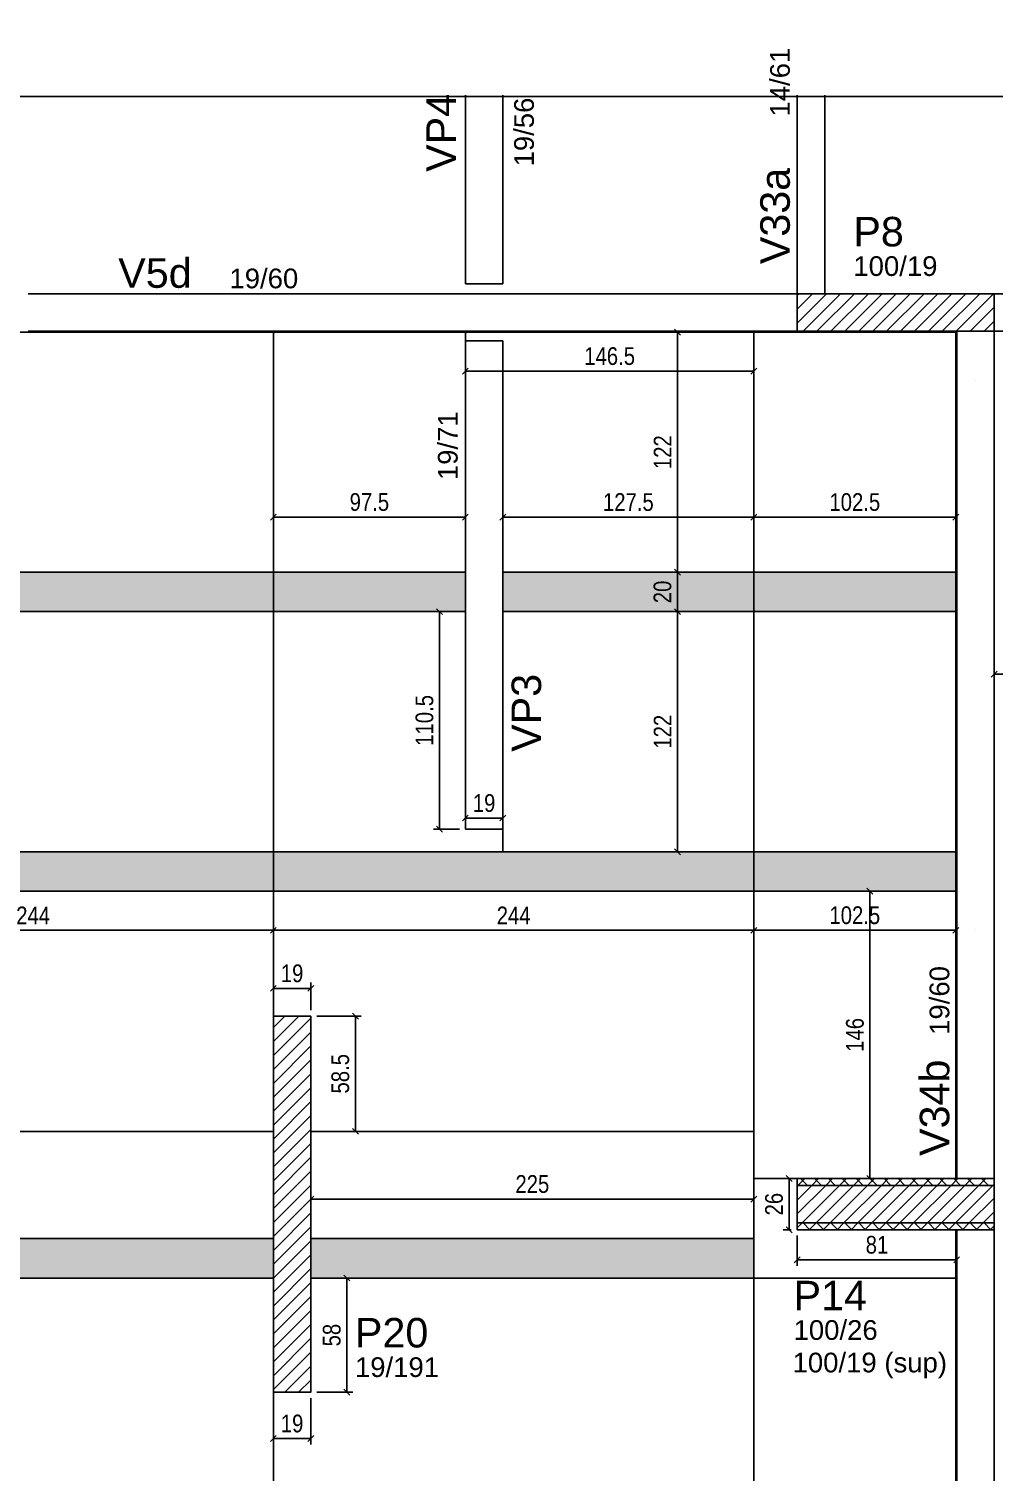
# Model space of a CAD drawing. Header units: millimetres. Extents: x 2332 to 8660, y 363 to 3984.
# Drawn here: x 7111 to 7601, y 2526 to 3259 of the extents above; entities that cross this region are included whole.
import ezdxf

# ---------------------------------------------------------------- set-up
doc = ezdxf.new("R2010")
doc.units = ezdxf.units.MM
for name, color, linetype in [('1', 1, 'Continuous'), ('8', 8, 'Continuous'), ('COTA', 241, 'Continuous'), ('ES-VIGA', 3, 'Continuous'), ('P-D', 2, 'Continuous'), ('Painéis', 200, 'Continuous'), ('PIL-N', 4, 'Continuous'), ('Pilares', 5, 'Continuous'), ('VIG-D', 2, 'Continuous'), ('VIG-N', 4, 'Continuous')]:
    doc.layers.add(name, color=color, linetype=linetype)
doc.layers.add('Hachura', color=251, linetype='Continuous', lineweight=9)
doc.styles.add('COTA TECNICA-50', font='techl___.ttf', dxfattribs={"height": 9})
doc.styles.get("Standard").update_dxf_attribs({"font": 'arial.ttf'})
doc.dimstyles.new('COTA PAINEL-50', dxfattribs={"dimtxt": 9, "dimasz": 3, "dimexe": 3, "dimexo": 3, "dimgap": 3, "dimtad": 1, "dimdec": 1, "dimzin": 12, "dimdsep": 46, "dimtxsty": 'COTA TECNICA-50', "dimblk1": 'OBLIQUE', "dimblk2": 'OBLIQUE', "dimsah": 1, "dimcen": 0.9, "dimclrd": 4, "dimclre": 4, "dimclrt": 240, "dimadec": 1, "dimazin": 3, "dimtfac": 1, "dimtdec": 1, "dimtmove": 0, "dimatfit": 3, "dimfxl": 1, "dimtolj": 1, "dimtzin": 12, "dimarcsym": 0})

# ---------------------------------------------------------------- blocks, each defined once
blk = doc.blocks.new('_Oblique')
at = {"color": 0, "linetype": 'ByBlock', "lineweight": -2}
blk.add_line((-0.5, -0.5), (0.5, 0.5), dxfattribs=at)
blk = doc.blocks.new('*D187')
at = {"layer": 'Defpoints', "color": 0, "transparency": 16777216}
for p in [(7235.18, 2566.22), (7254.18, 2566.22), (7235.18, 2542.67)]:
    blk.add_point(p, dxfattribs=at)
at = {"layer": 'Painéis', "color": 4, "lineweight": -2, "transparency": 16777216}
for p, q in [((7235.18, 2563.22), (7235.18, 2539.67)), ((7254.18, 2563.22), (7254.18, 2539.67)), ((7254.18, 2542.67), (7235.18, 2542.67))]:
    blk.add_line(p, q, dxfattribs=at)
at = {"layer": 'Painéis', "color": 4, "lineweight": -2, "transparency": 16777216, "xscale": 3, "yscale": 3, "zscale": 3, "rotation": 180}
blk.add_blockref('_Oblique', (7235.18, 2542.67), dxfattribs=at)
at = {"layer": 'Painéis', "color": 4, "lineweight": -2, "transparency": 16777216, "xscale": 3, "yscale": 3, "zscale": 3}
blk.add_blockref('_Oblique', (7254.18, 2542.67), dxfattribs=at)
at = {"layer": 'Painéis', "color": 240, "transparency": 16777216, "insert": (7244.68, 2550.25), "char_height": 9, "attachment_point": 5, "style": 'COTA TECNICA-50'}
blk.add_mtext('\\A1;19', dxfattribs=at)
blk = doc.blocks.new('*D188')
at = {"layer": 'Defpoints', "color": 0, "transparency": 16777216}
for p in [(7254.18, 2624.21), (7272.47, 2624.21), (7254.18, 2566.22)]:
    blk.add_point(p, dxfattribs=at)
at = {"layer": 'Painéis', "color": 4, "lineweight": -2, "transparency": 16777216}
for p, q in [((7257.18, 2624.21), (7275.47, 2624.21)), ((7272.47, 2566.22), (7272.47, 2624.21)), ((7257.18, 2566.22), (7275.47, 2566.22))]:
    blk.add_line(p, q, dxfattribs=at)
at = {"layer": 'Painéis', "color": 4, "lineweight": -2, "transparency": 16777216, "xscale": 3, "yscale": 3, "zscale": 3}
for p, rotation in [((7272.47, 2624.21), 90), ((7272.47, 2566.22), 270)]:
    blk.add_blockref('_Oblique', p, dxfattribs=dict(at, rotation=rotation))
at = {"layer": 'Painéis', "color": 240, "transparency": 16777216, "insert": (7264.85, 2595.21), "char_height": 9, "attachment_point": 5, "rotation": 90, "style": 'COTA TECNICA-50'}
blk.add_mtext('\\A1;58', dxfattribs=at)
blk = doc.blocks.new('*D189')
at = {"layer": 'Defpoints', "color": 0, "transparency": 16777216}
for p in [(7254.18, 2757.21), (7276.83, 2757.21), (7254.18, 2698.71)]:
    blk.add_point(p, dxfattribs=at)
at = {"layer": 'Painéis', "color": 4, "lineweight": -2, "transparency": 16777216}
for p, q in [((7257.18, 2757.21), (7279.83, 2757.21)), ((7276.83, 2698.71), (7276.83, 2757.21)), ((7257.18, 2698.71), (7279.83, 2698.71))]:
    blk.add_line(p, q, dxfattribs=at)
at = {"layer": 'Painéis', "color": 4, "lineweight": -2, "transparency": 16777216, "xscale": 3, "yscale": 3, "zscale": 3}
for p, rotation in [((7276.83, 2757.21), 90), ((7276.83, 2698.71), 270)]:
    blk.add_blockref('_Oblique', p, dxfattribs=dict(at, rotation=rotation))
at = {"layer": 'Painéis', "color": 240, "transparency": 16777216, "insert": (7269.21, 2727.96), "char_height": 9, "attachment_point": 5, "rotation": 90, "style": 'COTA TECNICA-50'}
blk.add_mtext('\\A1;58.5', dxfattribs=at)
blk = doc.blocks.new('*D190')
at = {"layer": 'Defpoints', "color": 0, "transparency": 16777216}
for p in [(7254.18, 2771.35), (7235.18, 2757.21), (7254.18, 2757.21)]:
    blk.add_point(p, dxfattribs=at)
at = {"layer": 'Painéis', "color": 4, "lineweight": -2, "transparency": 16777216}
for p, q in [((7235.18, 2760.21), (7235.18, 2774.35)), ((7235.18, 2771.35), (7254.18, 2771.35)), ((7254.18, 2760.21), (7254.18, 2774.35))]:
    blk.add_line(p, q, dxfattribs=at)
at = {"layer": 'Painéis', "color": 4, "lineweight": -2, "transparency": 16777216, "xscale": 3, "yscale": 3, "zscale": 3, "rotation": 180}
blk.add_blockref('_Oblique', (7235.18, 2771.35), dxfattribs=at)
at = {"layer": 'Painéis', "color": 4, "lineweight": -2, "transparency": 16777216, "xscale": 3, "yscale": 3, "zscale": 3}
blk.add_blockref('_Oblique', (7254.18, 2771.35), dxfattribs=at)
at = {"layer": 'Painéis', "color": 240, "transparency": 16777216, "insert": (7244.68, 2778.93), "char_height": 9, "attachment_point": 5, "style": 'COTA TECNICA-50'}
blk.add_mtext('\\A1;19', dxfattribs=at)
blk = doc.blocks.new('*D191')
at = {"layer": 'Defpoints', "color": 0, "transparency": 16777216}
for p in [(7319.53, 2962.71), (7332.67, 2962.71), (7332.67, 2852.21)]:
    blk.add_point(p, dxfattribs=at)
at = {"layer": 'Painéis', "color": 4, "lineweight": -2, "transparency": 16777216}
for p, q in [((7329.67, 2962.71), (7316.53, 2962.71)), ((7319.53, 2852.21), (7319.53, 2962.71)), ((7329.67, 2852.21), (7316.53, 2852.21))]:
    blk.add_line(p, q, dxfattribs=at)
at = {"layer": 'Painéis', "color": 4, "lineweight": -2, "transparency": 16777216, "xscale": 3, "yscale": 3, "zscale": 3}
for p, rotation in [((7319.53, 2962.71), 90), ((7319.53, 2852.21), 270)]:
    blk.add_blockref('_Oblique', p, dxfattribs=dict(at, rotation=rotation))
at = {"layer": 'Painéis', "color": 240, "transparency": 16777216, "insert": (7311.93, 2907.46), "char_height": 9, "attachment_point": 5, "rotation": 90, "style": 'COTA TECNICA-50'}
blk.add_mtext('\\A1;110.5', dxfattribs=at)
blk = doc.blocks.new('*D192')
at = {"layer": 'Defpoints', "color": 0, "transparency": 16777216}
for p in [(7332.67, 2852.21), (7351.67, 2857.86), (7351.67, 2852.21)]:
    blk.add_point(p, dxfattribs=at)
at = {"layer": 'Painéis', "color": 4, "lineweight": -2, "transparency": 16777216}
for p, q in [((7332.67, 2855.21), (7332.67, 2860.86)), ((7351.67, 2855.21), (7351.67, 2860.86)), ((7332.67, 2857.86), (7351.67, 2857.86))]:
    blk.add_line(p, q, dxfattribs=at)
at = {"layer": 'Painéis', "color": 4, "lineweight": -2, "transparency": 16777216, "xscale": 3, "yscale": 3, "zscale": 3, "rotation": 180}
blk.add_blockref('_Oblique', (7332.67, 2857.86), dxfattribs=at)
at = {"layer": 'Painéis', "color": 4, "lineweight": -2, "transparency": 16777216, "xscale": 3, "yscale": 3, "zscale": 3}
blk.add_blockref('_Oblique', (7351.67, 2857.86), dxfattribs=at)
at = {"layer": 'Painéis', "color": 240, "transparency": 16777216, "insert": (7342.17, 2865.44), "char_height": 9, "attachment_point": 5, "style": 'COTA TECNICA-50'}
blk.add_mtext('\\A1;19', dxfattribs=at)
blk = doc.blocks.new('*D193')
at = {"layer": 'Defpoints', "color": 0, "transparency": 16777216}
for p in [(7501.18, 2674.72), (7497.04, 2648.72), (7501.18, 2648.72)]:
    blk.add_point(p, dxfattribs=at)
at = {"layer": 'Painéis', "color": 4, "lineweight": -2, "transparency": 16777216}
for p, q in [((7498.18, 2674.72), (7494.04, 2674.72)), ((7497.04, 2674.72), (7497.04, 2648.72)), ((7498.18, 2648.72), (7494.04, 2648.72))]:
    blk.add_line(p, q, dxfattribs=at)
at = {"layer": 'Painéis', "color": 4, "lineweight": -2, "transparency": 16777216, "xscale": 3, "yscale": 3, "zscale": 3}
for p, rotation in [((7497.04, 2674.72), 90), ((7497.04, 2648.72), 270)]:
    blk.add_blockref('_Oblique', p, dxfattribs=dict(at, rotation=rotation))
at = {"layer": 'Painéis', "color": 240, "transparency": 16777216, "insert": (7489.45, 2661.72), "char_height": 9, "attachment_point": 5, "rotation": 90, "style": 'COTA TECNICA-50'}
blk.add_mtext('\\A1;26', dxfattribs=at)
blk = doc.blocks.new('*D194')
at = {"layer": 'Defpoints', "color": 0, "transparency": 16777216}
for p in [(7501.18, 2648.72), (7582.17, 2648.72), (7582.17, 2633.46)]:
    blk.add_point(p, dxfattribs=at)
at = {"layer": 'Painéis', "color": 4, "lineweight": -2, "transparency": 16777216}
for p, q in [((7501.18, 2645.72), (7501.18, 2630.46)), ((7582.17, 2645.72), (7582.17, 2630.46)), ((7501.18, 2633.46), (7582.17, 2633.46))]:
    blk.add_line(p, q, dxfattribs=at)
at = {"layer": 'Painéis', "color": 4, "lineweight": -2, "transparency": 16777216, "xscale": 3, "yscale": 3, "zscale": 3, "rotation": 180}
blk.add_blockref('_Oblique', (7501.18, 2633.46), dxfattribs=at)
at = {"layer": 'Painéis', "color": 4, "lineweight": -2, "transparency": 16777216, "xscale": 3, "yscale": 3, "zscale": 3}
blk.add_blockref('_Oblique', (7582.17, 2633.46), dxfattribs=at)
at = {"layer": 'Painéis', "color": 240, "transparency": 16777216, "insert": (7541.68, 2641.04), "char_height": 9, "attachment_point": 5, "style": 'COTA TECNICA-50'}
blk.add_mtext('\\A1;81', dxfattribs=at)
blk = doc.blocks.new('*D212')
at = {"layer": 'Defpoints', "color": 0, "transparency": 16777216}
for p in [(6991.18, 2800.83), (7235.18, 2800.83), (7235.18, 2800.83)]:
    blk.add_point(p, dxfattribs=at)
at = {"layer": 'Painéis', "color": 4, "lineweight": -2, "transparency": 16777216}
blk.add_line((6991.18, 2800.83), (7235.18, 2800.83), dxfattribs=at)
at = {"layer": 'Painéis', "color": 4, "lineweight": -2, "transparency": 16777216, "xscale": 3, "yscale": 3, "zscale": 3, "rotation": 180}
blk.add_blockref('_Oblique', (6991.18, 2800.83), dxfattribs=at)
at = {"layer": 'Painéis', "color": 4, "lineweight": -2, "transparency": 16777216, "xscale": 3, "yscale": 3, "zscale": 3}
blk.add_blockref('_Oblique', (7235.18, 2800.83), dxfattribs=at)
at = {"layer": 'Painéis', "color": 240, "transparency": 16777216, "insert": (7113.18, 2808.39), "char_height": 9, "attachment_point": 5, "style": 'COTA TECNICA-50'}
blk.add_mtext('\\A1;244', dxfattribs=at)
blk = doc.blocks.new('*D213')
at = {"layer": 'Defpoints', "color": 0, "transparency": 16777216}
for p in [(7235.18, 2800.83), (7479.18, 2800.83), (7479.18, 2800.83)]:
    blk.add_point(p, dxfattribs=at)
at = {"layer": 'Painéis', "color": 4, "lineweight": -2, "transparency": 16777216}
blk.add_line((7235.18, 2800.83), (7479.18, 2800.83), dxfattribs=at)
at = {"layer": 'Painéis', "color": 4, "lineweight": -2, "transparency": 16777216, "xscale": 3, "yscale": 3, "zscale": 3, "rotation": 180}
blk.add_blockref('_Oblique', (7235.18, 2800.83), dxfattribs=at)
at = {"layer": 'Painéis', "color": 4, "lineweight": -2, "transparency": 16777216, "xscale": 3, "yscale": 3, "zscale": 3}
blk.add_blockref('_Oblique', (7479.18, 2800.83), dxfattribs=at)
at = {"layer": 'Painéis', "color": 240, "transparency": 16777216, "insert": (7357.18, 2808.39), "char_height": 9, "attachment_point": 5, "style": 'COTA TECNICA-50'}
blk.add_mtext('\\A1;244', dxfattribs=at)
blk = doc.blocks.new('*D214')
at = {"layer": 'Defpoints', "color": 0, "transparency": 16777216}
for p in [(7479.18, 2800.83), (7581.67, 2800.83), (7581.67, 2800.83)]:
    blk.add_point(p, dxfattribs=at)
at = {"layer": 'Painéis', "color": 4, "lineweight": -2, "transparency": 16777216}
blk.add_line((7479.18, 2800.83), (7581.67, 2800.83), dxfattribs=at)
at = {"layer": 'Painéis', "color": 4, "lineweight": -2, "transparency": 16777216, "xscale": 3, "yscale": 3, "zscale": 3, "rotation": 180}
blk.add_blockref('_Oblique', (7479.18, 2800.83), dxfattribs=at)
at = {"layer": 'Painéis', "color": 4, "lineweight": -2, "transparency": 16777216, "xscale": 3, "yscale": 3, "zscale": 3}
blk.add_blockref('_Oblique', (7581.67, 2800.83), dxfattribs=at)
at = {"layer": 'Painéis', "color": 240, "transparency": 16777216, "insert": (7530.43, 2808.43), "char_height": 9, "attachment_point": 5, "style": 'COTA TECNICA-50'}
blk.add_mtext('\\A1;102.5', dxfattribs=at)
blk = doc.blocks.new('*D217')
at = {"layer": 'Defpoints', "color": 0, "transparency": 16777216}
for p in [(7601.18, 2930.91), (7601.18, 2930.91), (7661.68, 2930.91)]:
    blk.add_point(p, dxfattribs=at)
at = {"layer": 'Painéis', "color": 4, "lineweight": -2, "transparency": 16777216}
blk.add_line((7661.68, 2930.91), (7601.18, 2930.91), dxfattribs=at)
at = {"layer": 'Painéis', "color": 4, "lineweight": -2, "transparency": 16777216, "xscale": 3, "yscale": 3, "zscale": 3, "rotation": 180}
blk.add_blockref('_Oblique', (7601.18, 2930.91), dxfattribs=at)
at = {"layer": 'Painéis', "color": 4, "lineweight": -2, "transparency": 16777216, "xscale": 3, "yscale": 3, "zscale": 3}
blk.add_blockref('_Oblique', (7661.68, 2930.91), dxfattribs=at)
at = {"layer": 'Painéis', "color": 240, "transparency": 16777216, "insert": (7631.43, 2938.51), "char_height": 9, "attachment_point": 5, "style": 'COTA TECNICA-50'}
blk.add_mtext('\\A1;60.5', dxfattribs=at)
blk = doc.blocks.new('*D228')
at = {"layer": 'Defpoints', "color": 0, "transparency": 16777216}
for p in [(7440.39, 2962.71), (7440.39, 2962.71), (7440.39, 2840.71)]:
    blk.add_point(p, dxfattribs=at)
at = {"layer": 'Painéis', "color": 4, "lineweight": -2, "transparency": 16777216}
blk.add_line((7440.39, 2840.71), (7440.39, 2962.71), dxfattribs=at)
at = {"layer": 'Painéis', "color": 4, "lineweight": -2, "transparency": 16777216, "xscale": 3, "yscale": 3, "zscale": 3}
for p, rotation in [((7440.39, 2962.71), 90), ((7440.39, 2840.71), 270)]:
    blk.add_blockref('_Oblique', p, dxfattribs=dict(at, rotation=rotation))
at = {"layer": 'Painéis', "color": 240, "transparency": 16777216, "insert": (7432.84, 2901.71), "char_height": 9, "attachment_point": 5, "rotation": 90, "style": 'COTA TECNICA-50'}
blk.add_mtext('\\A1;122', dxfattribs=at)
blk = doc.blocks.new('*D229')
at = {"layer": 'Defpoints', "color": 0, "transparency": 16777216}
for p in [(7440.39, 2982.71), (7440.39, 2982.71), (7440.39, 2962.71)]:
    blk.add_point(p, dxfattribs=at)
at = {"layer": 'Painéis', "color": 4, "lineweight": -2, "transparency": 16777216}
blk.add_line((7440.39, 2962.71), (7440.39, 2982.71), dxfattribs=at)
at = {"layer": 'Painéis', "color": 4, "lineweight": -2, "transparency": 16777216, "xscale": 3, "yscale": 3, "zscale": 3}
for p, rotation in [((7440.39, 2982.71), 90), ((7440.39, 2962.71), 270)]:
    blk.add_blockref('_Oblique', p, dxfattribs=dict(at, rotation=rotation))
at = {"layer": 'Painéis', "color": 240, "transparency": 16777216, "insert": (7432.8, 2972.71), "char_height": 9, "attachment_point": 5, "rotation": 90, "style": 'COTA TECNICA-50'}
blk.add_mtext('\\A1;20', dxfattribs=at)
blk = doc.blocks.new('*D230')
at = {"layer": 'Defpoints', "color": 0, "transparency": 16777216}
for p in [(7440.39, 3104.71), (7440.39, 3104.71), (7440.39, 2982.71)]:
    blk.add_point(p, dxfattribs=at)
at = {"layer": 'Painéis', "color": 4, "lineweight": -2, "transparency": 16777216}
blk.add_line((7440.39, 2982.71), (7440.39, 3104.71), dxfattribs=at)
at = {"layer": 'Painéis', "color": 4, "lineweight": -2, "transparency": 16777216, "xscale": 3, "yscale": 3, "zscale": 3}
for p, rotation in [((7440.39, 3104.71), 90), ((7440.39, 2982.71), 270)]:
    blk.add_blockref('_Oblique', p, dxfattribs=dict(at, rotation=rotation))
at = {"layer": 'Painéis', "color": 240, "transparency": 16777216, "insert": (7432.84, 3043.71), "char_height": 9, "attachment_point": 5, "rotation": 90, "style": 'COTA TECNICA-50'}
blk.add_mtext('\\A1;122', dxfattribs=at)
blk = doc.blocks.new('*D231')
at = {"layer": 'Defpoints', "color": 0, "transparency": 16777216}
for p in [(7351.67, 3010.72), (7479.18, 3010.72), (7479.18, 3010.72)]:
    blk.add_point(p, dxfattribs=at)
at = {"layer": 'Painéis', "color": 4, "lineweight": -2, "transparency": 16777216}
blk.add_line((7351.67, 3010.72), (7479.18, 3010.72), dxfattribs=at)
at = {"layer": 'Painéis', "color": 4, "lineweight": -2, "transparency": 16777216, "xscale": 3, "yscale": 3, "zscale": 3, "rotation": 180}
blk.add_blockref('_Oblique', (7351.67, 3010.72), dxfattribs=at)
at = {"layer": 'Painéis', "color": 4, "lineweight": -2, "transparency": 16777216, "xscale": 3, "yscale": 3, "zscale": 3}
blk.add_blockref('_Oblique', (7479.18, 3010.72), dxfattribs=at)
at = {"layer": 'Painéis', "color": 240, "transparency": 16777216, "insert": (7415.43, 3018.32), "char_height": 9, "attachment_point": 5, "style": 'COTA TECNICA-50'}
blk.add_mtext('\\A1;127.5', dxfattribs=at)
blk = doc.blocks.new('*D232')
at = {"layer": 'Defpoints', "color": 0, "transparency": 16777216}
for p in [(7479.18, 3010.72), (7581.67, 3010.72), (7581.67, 3010.72)]:
    blk.add_point(p, dxfattribs=at)
at = {"layer": 'Painéis', "color": 4, "lineweight": -2, "transparency": 16777216}
blk.add_line((7479.18, 3010.72), (7581.67, 3010.72), dxfattribs=at)
at = {"layer": 'Painéis', "color": 4, "lineweight": -2, "transparency": 16777216, "xscale": 3, "yscale": 3, "zscale": 3, "rotation": 180}
blk.add_blockref('_Oblique', (7479.18, 3010.72), dxfattribs=at)
at = {"layer": 'Painéis', "color": 4, "lineweight": -2, "transparency": 16777216, "xscale": 3, "yscale": 3, "zscale": 3}
blk.add_blockref('_Oblique', (7581.67, 3010.72), dxfattribs=at)
at = {"layer": 'Painéis', "color": 240, "transparency": 16777216, "insert": (7530.43, 3018.32), "char_height": 9, "attachment_point": 5, "style": 'COTA TECNICA-50'}
blk.add_mtext('\\A1;102.5', dxfattribs=at)
blk = doc.blocks.new('*D233')
at = {"layer": 'Defpoints', "color": 0, "transparency": 16777216}
for p in [(7235.18, 3012.21), (7235.18, 3010.72), (7332.67, 3012.21)]:
    blk.add_point(p, dxfattribs=at)
at = {"layer": 'Painéis', "color": 4, "lineweight": -2, "transparency": 16777216}
for p, q in [((7332.67, 3010.72), (7235.18, 3010.72)), ((7235.18, 3009.21), (7235.18, 3007.72)), ((7332.67, 3009.21), (7332.67, 3007.72))]:
    blk.add_line(p, q, dxfattribs=at)
at = {"layer": 'Painéis', "color": 4, "lineweight": -2, "transparency": 16777216, "xscale": 3, "yscale": 3, "zscale": 3, "rotation": 180}
blk.add_blockref('_Oblique', (7235.18, 3010.72), dxfattribs=at)
at = {"layer": 'Painéis', "color": 4, "lineweight": -2, "transparency": 16777216, "xscale": 3, "yscale": 3, "zscale": 3}
blk.add_blockref('_Oblique', (7332.67, 3010.72), dxfattribs=at)
at = {"layer": 'Painéis', "color": 240, "transparency": 16777216, "insert": (7283.93, 3018.34), "char_height": 9, "attachment_point": 5, "style": 'COTA TECNICA-50'}
blk.add_mtext('\\A1;97.5', dxfattribs=at)
blk = doc.blocks.new('*D234')
at = {"layer": 'Defpoints', "color": 0, "transparency": 16777216}
for p in [(7538.11, 2820.71), (7540.35, 2820.71), (7540.35, 2674.72)]:
    blk.add_point(p, dxfattribs=at)
at = {"layer": 'Painéis', "color": 4, "lineweight": -2, "transparency": 16777216}
for p, q in [((7537.35, 2820.71), (7535.11, 2820.71)), ((7538.11, 2674.72), (7538.11, 2820.71)), ((7537.35, 2674.72), (7535.11, 2674.72))]:
    blk.add_line(p, q, dxfattribs=at)
at = {"layer": 'Painéis', "color": 4, "lineweight": -2, "transparency": 16777216, "xscale": 3, "yscale": 3, "zscale": 3}
for p, rotation in [((7538.11, 2820.71), 90), ((7538.11, 2674.72), 270)]:
    blk.add_blockref('_Oblique', p, dxfattribs=dict(at, rotation=rotation))
at = {"layer": 'Painéis', "color": 240, "transparency": 16777216, "insert": (7530.52, 2747.71), "char_height": 9, "attachment_point": 5, "rotation": 90, "style": 'COTA TECNICA-50'}
blk.add_mtext('\\A1;146', dxfattribs=at)
blk = doc.blocks.new('*D235')
at = {"layer": 'Defpoints', "color": 0, "transparency": 16777216}
for p in [(7254.18, 2664.31), (7479.18, 2664.31), (7479.18, 2664.31)]:
    blk.add_point(p, dxfattribs=at)
at = {"layer": 'Painéis', "color": 4, "lineweight": -2, "transparency": 16777216}
blk.add_line((7254.18, 2664.31), (7479.18, 2664.31), dxfattribs=at)
at = {"layer": 'Painéis', "color": 4, "lineweight": -2, "transparency": 16777216, "xscale": 3, "yscale": 3, "zscale": 3, "rotation": 180}
blk.add_blockref('_Oblique', (7254.18, 2664.31), dxfattribs=at)
at = {"layer": 'Painéis', "color": 4, "lineweight": -2, "transparency": 16777216, "xscale": 3, "yscale": 3, "zscale": 3}
blk.add_blockref('_Oblique', (7479.18, 2664.31), dxfattribs=at)
at = {"layer": 'Painéis', "color": 240, "transparency": 16777216, "insert": (7366.68, 2671.91), "char_height": 9, "attachment_point": 5, "style": 'COTA TECNICA-50'}
blk.add_mtext('\\A1;225', dxfattribs=at)
blk = doc.blocks.new('*D279')
at = {"layer": 'Defpoints', "color": 0, "transparency": 16777216}
for p in [(7332.67, 3100.21), (7479.18, 3100.21), (7479.18, 3084.86)]:
    blk.add_point(p, dxfattribs=at)
at = {"layer": 'Painéis', "color": 4, "lineweight": -2, "transparency": 16777216}
for p, q in [((7332.67, 3097.21), (7332.67, 3081.86)), ((7479.18, 3097.21), (7479.18, 3081.86)), ((7332.67, 3084.86), (7479.18, 3084.86))]:
    blk.add_line(p, q, dxfattribs=at)
at = {"layer": 'Painéis', "color": 4, "lineweight": -2, "transparency": 16777216, "xscale": 3, "yscale": 3, "zscale": 3, "rotation": 180}
blk.add_blockref('_Oblique', (7332.67, 3084.86), dxfattribs=at)
at = {"layer": 'Painéis', "color": 4, "lineweight": -2, "transparency": 16777216, "xscale": 3, "yscale": 3, "zscale": 3}
blk.add_blockref('_Oblique', (7479.18, 3084.86), dxfattribs=at)
at = {"layer": 'Painéis', "color": 240, "transparency": 16777216, "insert": (7405.93, 3092.46), "char_height": 9, "attachment_point": 5, "style": 'COTA TECNICA-50'}
blk.add_mtext('\\A1;146.5', dxfattribs=at)

msp = doc.modelspace()

# ---------------------------------------------------------------- hatches: boundary and pattern name
at = {"layer": 'Hachura', "linetype": 'ByBlock'}
h = msp.add_hatch(color=256, dxfattribs=at)
h.dxf.hatch_style = 1
h.paths.add_polyline_path([(7351.67, 2982.71), (7351.67, 2962.68), (7581.67, 2962.68), (7581.67, 2982.71)])
h.paths.add_polyline_path([(7332.67, 2962.68), (7332.67, 2982.71), (5649.68, 2982.71), (5649.68, 2962.68)])
h = msp.add_hatch(color=256, dxfattribs=at)
h.dxf.hatch_style = 1
h.paths.add_polyline_path([(7581.67, 2840.71), (7581.67, 2820.68), (5649.68, 2820.68), (5649.68, 2840.71)])
h = msp.add_hatch(color=256, dxfattribs=at)
h.dxf.hatch_style = 1
h.paths.add_polyline_path([(7254.18, 2644.21), (7254.18, 2624.18), (7479.18, 2624.18), (7479.18, 2644.21)])
h.paths.add_polyline_path([(7235.18, 2624.18), (7235.18, 2644.21), (5649.68, 2644.21), (5649.68, 2624.18)])

# ---------------------------------------------------------------- linework, layer by layer
at = {"layer": '1', "linetype": 'Continuous'}
for p, q in [((7358.82, 3124.21), (7358.82, 3124.21)), ((7373.82, 3124.21), (7373.82, 3124.21)), ((7601.17, 3124.21), (7601.17, 3124.21)), ((7601.17, 3124.21), (7601.17, 3124.21)), ((7238.71, 3105.21), (7238.71, 3105.21)), ((7333.97, 3105.21), (7333.97, 3105.21)), ((7501.17, 3105.21), (7501.17, 3105.21)), ((7501.17, 3105.21), (7501.17, 3105.21)), ((7582.17, 3105.21), (7582.17, 3105.21)), ((7332.67, 3100.21), (7332.67, 3100.21)), ((7332.67, 3100.21), (7332.67, 3100.21)), ((7332.67, 3100.21), (7332.67, 3100.21)), ((7601.17, 3093.21), (7601.17, 3093.21)), ((7591.67, 3080.17), (7591.67, 3080.17)), ((7582.17, 3073.1), (7582.17, 3073.1)), ((7601.17, 2919.73), (7601.17, 2919.73)), ((7601.17, 2904.73), (7601.17, 2904.73)), ((7591.67, 2801.22), (7591.67, 2801.22)), ((7591.67, 2801.22), (7591.67, 2801.22)), ((7235.18, 2757.21), (7235.18, 2757.21)), ((7235.18, 2757.21), (7235.18, 2757.21)), ((7235.18, 2757.21), (7235.18, 2757.21)), ((7235.18, 2757.21), (7235.18, 2757.21)), ((7501.18, 2674.72), (7501.18, 2674.72)), ((7501.18, 2674.72), (7501.18, 2674.72)), ((7551.18, 2674.72), (7551.18, 2674.72)), ((7601.17, 2674.72), (7601.17, 2674.72)), ((7501.18, 2648.72), (7501.18, 2648.72)), ((7501.18, 2648.72), (7501.18, 2648.72)), ((7501.18, 2648.72), (7501.18, 2648.72)), ((7254.18, 2595.72), (7254.18, 2595.72)), ((7235.18, 2566.22), (7235.18, 2566.22)), ((7235.18, 2566.22), (7235.18, 2566.22)), ((7235.18, 2566.22), (7235.18, 2566.22)), ((7235.18, 2566.22), (7235.18, 2566.22)), ((7235.18, 2566.22), (7235.18, 2566.22))]:
    msp.add_line(p, q, dxfattribs=at)
at = {"layer": '8', "linetype": 'Continuous'}
for p, q in [((7501.17, 3109.3), (7516.09, 3124.21)), ((7501.17, 3116.37), (7509.02, 3124.21)), ((7501.17, 3123.44), (7501.95, 3124.21)), ((7504.16, 3105.21), (7523.16, 3124.21)), ((7511.23, 3105.21), (7530.23, 3124.21)), ((7518.3, 3105.21), (7537.3, 3124.21)), ((7525.38, 3105.21), (7544.38, 3124.21)), ((7532.45, 3105.21), (7551.45, 3124.21)), ((7539.52, 3105.21), (7558.52, 3124.21)), ((7546.59, 3105.21), (7565.59, 3124.21)), ((7553.66, 3105.21), (7572.66, 3124.21)), ((7560.73, 3105.21), (7579.73, 3124.21)), ((7567.8, 3105.21), (7586.8, 3124.21)), ((7574.87, 3105.21), (7593.87, 3124.21)), ((7581.94, 3105.21), (7600.94, 3124.21)), ((7589.01, 3105.21), (7601.17, 3117.37)), ((7596.09, 3105.21), (7601.17, 3110.3)), ((7235.18, 2744.31), (7248.09, 2757.21)), ((7235.18, 2751.38), (7241.02, 2757.21)), ((7235.18, 2737.24), (7254.18, 2756.24)), ((7235.18, 2730.16), (7254.18, 2749.16)), ((7235.18, 2723.09), (7254.18, 2742.09)), ((7235.18, 2716.02), (7254.18, 2735.02)), ((7235.18, 2708.95), (7254.18, 2727.95)), ((7235.18, 2701.88), (7254.18, 2720.88)), ((7235.18, 2694.81), (7254.18, 2713.81)), ((7235.18, 2687.74), (7254.18, 2706.74)), ((7235.18, 2680.67), (7254.18, 2699.67)), ((7235.18, 2673.6), (7254.18, 2692.6)), ((7235.18, 2666.53), (7254.18, 2685.53)), ((7235.18, 2659.45), (7254.18, 2678.45)), ((7235.18, 2652.38), (7254.18, 2671.38)), ((7501.18, 2656.75), (7515.64, 2671.22)), ((7501.18, 2663.82), (7508.57, 2671.22)), ((7501.18, 2670.89), (7501.5, 2671.22)), ((7501.5, 2671.22), (7505, 2674.72)), ((7502.87, 2674.72), (7506.37, 2671.22)), ((7503.71, 2652.22), (7522.71, 2671.22)), ((7508.57, 2671.22), (7512.07, 2674.72)), ((7509.94, 2674.72), (7513.44, 2671.22)), ((7510.78, 2652.22), (7529.78, 2671.22)), ((7515.64, 2671.22), (7519.14, 2674.72)), ((7517.01, 2674.72), (7520.51, 2671.22)), ((7517.85, 2652.22), (7536.85, 2671.22)), ((7522.71, 2671.22), (7526.21, 2674.72)), ((7524.08, 2674.72), (7527.58, 2671.22)), ((7524.92, 2652.22), (7543.92, 2671.22)), ((7529.78, 2671.22), (7533.28, 2674.72)), ((7531.15, 2674.72), (7534.65, 2671.22)), ((7531.99, 2652.22), (7550.99, 2671.22)), ((7536.85, 2671.22), (7540.35, 2674.72)), ((7538.23, 2674.72), (7541.73, 2671.22)), ((7539.07, 2652.22), (7558.07, 2671.22)), ((7543.92, 2671.22), (7547.42, 2674.72)), ((7545.3, 2674.72), (7548.8, 2671.22)), ((7546.14, 2652.22), (7565.14, 2671.22)), ((7550.99, 2671.22), (7554.49, 2674.72)), ((7552.37, 2674.72), (7555.87, 2671.22)), ((7553.21, 2652.22), (7572.21, 2671.22)), ((7558.07, 2671.22), (7561.57, 2674.72)), ((7559.44, 2674.72), (7562.94, 2671.22)), ((7560.28, 2652.22), (7579.28, 2671.22)), ((7565.14, 2671.22), (7568.64, 2674.72)), ((7566.51, 2674.72), (7570.01, 2671.22)), ((7567.35, 2652.22), (7586.35, 2671.22)), ((7572.21, 2671.22), (7575.71, 2674.72)), ((7573.58, 2674.72), (7577.08, 2671.22)), ((7574.42, 2652.22), (7593.42, 2671.22)), ((7579.28, 2671.22), (7582.78, 2674.72)), ((7580.65, 2674.72), (7584.15, 2671.22)), ((7581.49, 2652.22), (7600.49, 2671.22)), ((7586.35, 2671.22), (7589.85, 2674.72)), ((7587.72, 2674.72), (7591.22, 2671.22)), ((7593.42, 2671.22), (7596.92, 2674.72)), ((7594.79, 2674.72), (7598.29, 2671.22)), ((7600.49, 2671.22), (7601.17, 2671.9)), ((7235.18, 2645.31), (7254.18, 2664.31)), ((7244.68, 2661.72), (7244.68, 2661.72)), ((7551.18, 2661.72), (7551.18, 2661.72)), ((7588.56, 2652.22), (7601.18, 2664.83)), ((7235.18, 2638.24), (7254.18, 2657.24)), ((7595.63, 2652.22), (7601.18, 2657.76)), ((7235.18, 2631.17), (7254.18, 2650.17)), ((7501.18, 2649.68), (7503.71, 2652.22)), ((7504.16, 2652.22), (7507.66, 2648.72)), ((7507.28, 2648.72), (7510.78, 2652.22)), ((7511.23, 2652.22), (7514.73, 2648.72)), ((7514.35, 2648.72), (7517.85, 2652.22)), ((7518.3, 2652.22), (7521.8, 2648.72)), ((7521.42, 2648.72), (7524.92, 2652.22)), ((7525.37, 2652.22), (7528.87, 2648.72)), ((7528.5, 2648.72), (7531.99, 2652.22)), ((7532.44, 2652.22), (7535.94, 2648.72)), ((7535.57, 2648.72), (7539.07, 2652.22)), ((7539.51, 2652.22), (7543.01, 2648.72)), ((7542.64, 2648.72), (7546.14, 2652.22)), ((7546.58, 2652.22), (7550.08, 2648.72)), ((7549.71, 2648.72), (7553.21, 2652.22)), ((7553.65, 2652.22), (7557.15, 2648.72)), ((7556.78, 2648.72), (7560.28, 2652.22)), ((7560.73, 2652.22), (7564.23, 2648.72)), ((7563.85, 2648.72), (7567.35, 2652.22)), ((7567.8, 2652.22), (7571.3, 2648.72)), ((7570.92, 2648.72), (7574.42, 2652.22)), ((7574.87, 2652.22), (7578.37, 2648.72)), ((7577.99, 2648.72), (7581.49, 2652.22)), ((7581.94, 2652.22), (7585.44, 2648.72)), ((7585.06, 2648.72), (7588.56, 2652.22)), ((7589.01, 2652.22), (7592.51, 2648.72)), ((7592.13, 2648.72), (7595.63, 2652.22)), ((7596.08, 2652.22), (7599.58, 2648.72)), ((7599.21, 2648.72), (7601.17, 2650.68)), ((7235.18, 2624.1), (7254.18, 2643.1)), ((7235.18, 2617.03), (7254.18, 2636.03)), ((7235.18, 2609.96), (7254.18, 2628.96)), ((7235.18, 2602.89), (7254.18, 2621.89)), ((7235.18, 2595.82), (7254.18, 2614.82)), ((7235.18, 2588.74), (7254.18, 2607.74)), ((7235.18, 2581.67), (7254.18, 2600.67)), ((7235.18, 2574.6), (7254.18, 2593.6)), ((7235.18, 2567.53), (7254.18, 2586.53)), ((7240.94, 2566.22), (7254.18, 2579.46)), ((7248.01, 2566.22), (7254.18, 2572.39))]:
    msp.add_line(p, q, dxfattribs=at)
at = {"layer": 'COTA', "linetype": 'Continuous'}
msp.add_lwpolyline([(5649.68, 3224.4), (6791.43, 3224.4), (6803.93, 3190.05), (6828.93, 3258.74), (6841.43, 3224.4), (7626.66, 3224.4)], dxfattribs=at)
at = {"layer": 'ES-VIGA'}
for p, q in [((7332.67, 3129.21), (7332.67, 3225)), ((7351.67, 3129.21), (7351.67, 3225)), ((7332.67, 3129.21), (7351.67, 3129.21)), ((7332.67, 3129.21), (7332.67, 3129.21)), ((7332.67, 3129.21), (7332.67, 3129.21)), ((7332.67, 2852.21), (7332.67, 3100.21)), ((7351.67, 3100.21), (7332.67, 3100.21)), ((7351.67, 2852.21), (7351.67, 3100.21)), ((7332.67, 2852.21), (7351.67, 2852.21)), ((7332.67, 2852.21), (7332.67, 2852.21))]:
    msp.add_line(p, q, dxfattribs=at)
for points in [[(7501.17, 3225), (7501.17, 3124.21)], [(7515.17, 3124.21), (7515.17, 3225)], [(7501.17, 3124.21), (7110.68, 3124.21)], [(7765.17, 3124.21), (7601.17, 3124.21)], [(7110.68, 3105.21), (7501.17, 3105.21)], [(7582.17, 3105.21), (7582.17, 2674.72)], [(7601.17, 3105.21), (7765.17, 3105.21)], [(7601.17, 2674.72), (7601.17, 3105.21)], [(7582.17, 2648.72), (7582.17, 2218.22)], [(7601.17, 2218.22), (7601.17, 2648.72)]]:
    msp.add_lwpolyline(points, dxfattribs=at)
at = {"layer": 'Painéis'}
for p, q in [((5649.68, 3104.71), (7582.17, 3104.71)), ((7235.18, 2215.96), (7235.18, 3104.71)), ((7332.67, 3100.21), (7332.67, 3104.71)), ((7479.18, 2215.96), (7479.18, 3104.71)), ((7581.67, 3104.71), (7581.67, 2674.22)), ((5649.68, 2982.71), (7332.67, 2982.71)), ((7351.67, 2982.71), (7581.67, 2982.71)), ((5649.68, 2962.71), (7332.67, 2962.71)), ((7351.67, 2962.71), (7581.67, 2962.71)), ((7351.67, 2852.21), (7351.67, 2841.21)), ((5649.68, 2840.71), (7581.67, 2840.71)), ((5649.68, 2820.71), (7581.67, 2820.71)), ((5649.68, 2698.71), (7235.18, 2698.71)), ((7254.18, 2698.71), (7479.18, 2698.71)), ((7501.18, 2674.72), (7479.18, 2674.72)), ((7581.67, 2648.72), (7581.67, 2218.22)), ((5649.68, 2644.21), (7235.18, 2644.21)), ((7254.18, 2644.21), (7479.18, 2644.21)), ((5649.68, 2624.21), (7235.18, 2624.21)), ((7254.18, 2624.21), (7581.67, 2624.21))]:
    msp.add_line(p, q, dxfattribs=at)
at = {"layer": 'Pilares'}
for points in [[(7501.17, 3105.21), (7601.17, 3105.21), (7601.17, 3124.21), (7501.17, 3124.21), (7501.17, 3105.21)], [(7235.18, 2566.22), (7254.18, 2566.22), (7254.18, 2757.21), (7235.18, 2757.21), (7235.18, 2566.22)], [(7601.17, 2671.22), (7601.17, 2674.72), (7501.18, 2674.72), (7501.18, 2671.22), (7601.17, 2671.22)], [(7501.18, 2652.22), (7601.18, 2652.22), (7601.18, 2671.22), (7501.18, 2671.22), (7501.18, 2652.22)], [(7601.17, 2648.72), (7601.17, 2652.22), (7501.18, 2652.22), (7501.18, 2648.72), (7601.17, 2648.72)]]:
    msp.add_lwpolyline(points, dxfattribs=at)

# ---------------------------------------------------------------- texts
at = {"layer": 'P-D', "linetype": 'Continuous'}
for s, height, p in [('100/19', 10, (7529.69, 3133.23)), ('100/26', 10, (7499.33, 2592.78)), ('19/191', 10, (7276.59, 2573.92)), ('100/19 (sup)', 9.9999, (7498.83, 2576.27))]:
    msp.add_text(s, height=height, dxfattribs=at).set_placement(p)
at = {"layer": 'PIL-N', "linetype": 'Continuous'}
for s, p in [('P8', (7529.69, 3148.23)), ('P14', (7499.33, 2607.78)), ('P20', (7276.59, 2588.92))]:
    msp.add_text(s, height=15, dxfattribs=at).set_placement(p)
at = {"layer": 'VIG-D', "linetype": 'Continuous'}
for s, p in [('14/61', (7497.42, 3214.21)), ('19/56', (7367.46, 3188.86)), ('19/71', (7328.75, 3029.51)), ('19/60', (7578.42, 2747.73))]:
    msp.add_text(s, height=10, rotation=90, dxfattribs=at).set_placement(p)
msp.add_text('19/60', height=10, dxfattribs=at).set_placement((7212.87, 3126.96))
at = {"layer": 'VIG-N', "linetype": 'Continuous'}
for s, p in [('VP4', (7327.84, 3186.1)), ('V33a', (7497.42, 3139.21)), ('VP3', (7371.13, 2891.49)), ('V34b', (7578.42, 2686.22))]:
    msp.add_text(s, height=15, rotation=90, dxfattribs=at).set_placement(p)
msp.add_text('V5d', height=15, dxfattribs=at).set_placement((7156.4, 3127.21))

# ---------------------------------------------------------------- dimensions: what is measured, and where the dimension line sits
at = {"layer": 'Painéis'}
for base, p1, p2, picture, middle in [((7440.39, 3104.71), (7440.39, 2982.71), (7440.39, 3104.71), '*D230', (7432.84, 3043.71)), ((7440.39, 2982.71), (7440.39, 2962.71), (7440.39, 2982.71), '*D229', (7432.8, 2972.71)), ((7319.53, 2962.71), (7332.67, 2852.21), (7332.67, 2962.71), '*D191', (7311.93, 2907.46)), ((7440.39, 2962.71), (7440.39, 2840.71), (7440.39, 2962.71), '*D228', (7432.84, 2901.71)), ((7538.11, 2820.71), (7540.35, 2674.72), (7540.35, 2820.71), '*D234', (7530.52, 2747.71)), ((7276.83, 2757.21), (7254.18, 2698.71), (7254.18, 2757.21), '*D189', (7269.21, 2727.96)), ((7497.04, 2648.72), (7501.18, 2674.72), (7501.18, 2648.72), '*D193', (7489.45, 2661.72)), ((7272.47, 2624.21), (7254.18, 2566.22), (7254.18, 2624.21), '*D188', (7264.85, 2595.21))]:
    dim = msp.add_linear_dim(base=base, p1=p1, p2=p2, angle=90, dimstyle='COTA PAINEL-50', dxfattribs=at)
    dim.commit()
    dim.dimension.update_dxf_attribs({"geometry": picture, "text_midpoint": middle})
for base, p1, p2, picture, middle in [((7479.18, 3084.86), (7332.67, 3100.21), (7479.18, 3100.21), '*D279', (7405.93, 3092.46)), ((7235.18, 3010.72), (7332.67, 3012.21), (7235.18, 3012.21), '*D233', (7283.93, 3018.34)), ((7479.18, 3010.72), (7351.67, 3010.72), (7479.18, 3010.72), '*D231', (7415.43, 3018.32)), ((7581.67, 3010.72), (7479.18, 3010.72), (7581.67, 3010.72), '*D232', (7530.43, 3018.32)), ((7601.18, 2930.91), (7661.68, 2930.91), (7601.18, 2930.91), '*D217', (7631.43, 2938.51)), ((7351.67, 2857.86), (7332.67, 2852.21), (7351.67, 2852.21), '*D192', (7342.17, 2865.44)), ((7254.18, 2771.35), (7235.18, 2757.21), (7254.18, 2757.21), '*D190', (7244.68, 2778.93)), ((7479.18, 2664.31), (7254.18, 2664.31), (7479.18, 2664.31), '*D235', (7366.68, 2671.91)), ((7582.17, 2633.46), (7501.18, 2648.72), (7582.17, 2648.72), '*D194', (7541.68, 2641.04)), ((7235.18, 2542.67), (7254.18, 2566.22), (7235.18, 2566.22), '*D187', (7244.68, 2550.25))]:
    dim = msp.add_linear_dim(base=base, p1=p1, p2=p2, dimstyle='COTA PAINEL-50', dxfattribs=at)
    dim.commit()
    dim.dimension.update_dxf_attribs({"geometry": picture, "text_midpoint": middle})
for base, p1, p2, picture, middle in [((7235.18, 2800.83), (6991.18, 2800.83), (7235.18, 2800.83), '*D212', (7113.18, 2808.39)), ((7479.18, 2800.83), (7235.18, 2800.83), (7479.18, 2800.83), '*D213', (7357.18, 2808.39)), ((7581.67, 2800.83), (7479.18, 2800.83), (7581.67, 2800.83), '*D214', (7530.43, 2808.43))]:
    dim = msp.add_linear_dim(base=base, p1=p1, p2=p2, dimstyle='COTA PAINEL-50', override={"dimtmove": 1}, dxfattribs=at)
    dim.commit()
    dim.dimension.update_dxf_attribs({"geometry": picture, "text_midpoint": middle})

doc.saveas('drawing.dxf')
